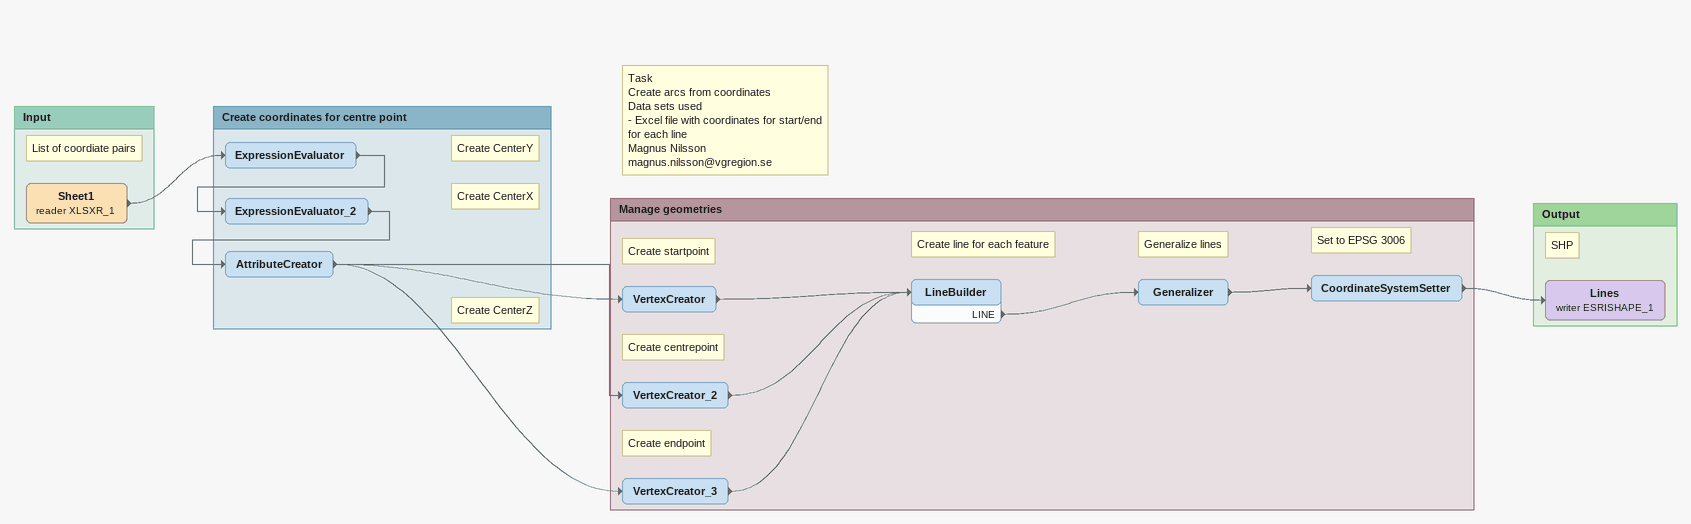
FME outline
Note: Task / Create arcs from coordinates / Data sets used / - Excel file with coordinates for start/end for each line / Magnus Nilsson / magnus.nilsson@vgregion.se

Bookmark: Input
Note: List of coordiate pairs
Sheet1 (reader XLSXR_1)
    -> ExpressionEvaluator

Bookmark: Create coordinates for centre point
Note: Create CenterY
ExpressionEvaluator
    -> ExpressionEvaluator_2
Note: Create CenterX
ExpressionEvaluator_2
    -> AttributeCreator
Note: Create CenterZ
AttributeCreator
    -> VertexCreator
    -> VertexCreator_2
    -> VertexCreator_3

Bookmark: Manage geometries
Note: Create startpoint
VertexCreator
    -> LineBuilder
Note: Create centrepoint
VertexCreator_2
    -> LineBuilder
Note: Create endpoint
VertexCreator_3
    -> LineBuilder
Note: Create line for each feature
LineBuilder
    LINE -> Generalizer
Note: Generalize lines
Generalizer
    -> CoordinateSystemSetter
Note: Set to EPSG 3006
CoordinateSystemSetter
    -> Lines (writer ESRISHAPE_1)

Bookmark: Output
Note: SHP
Lines (writer ESRISHAPE_1)
